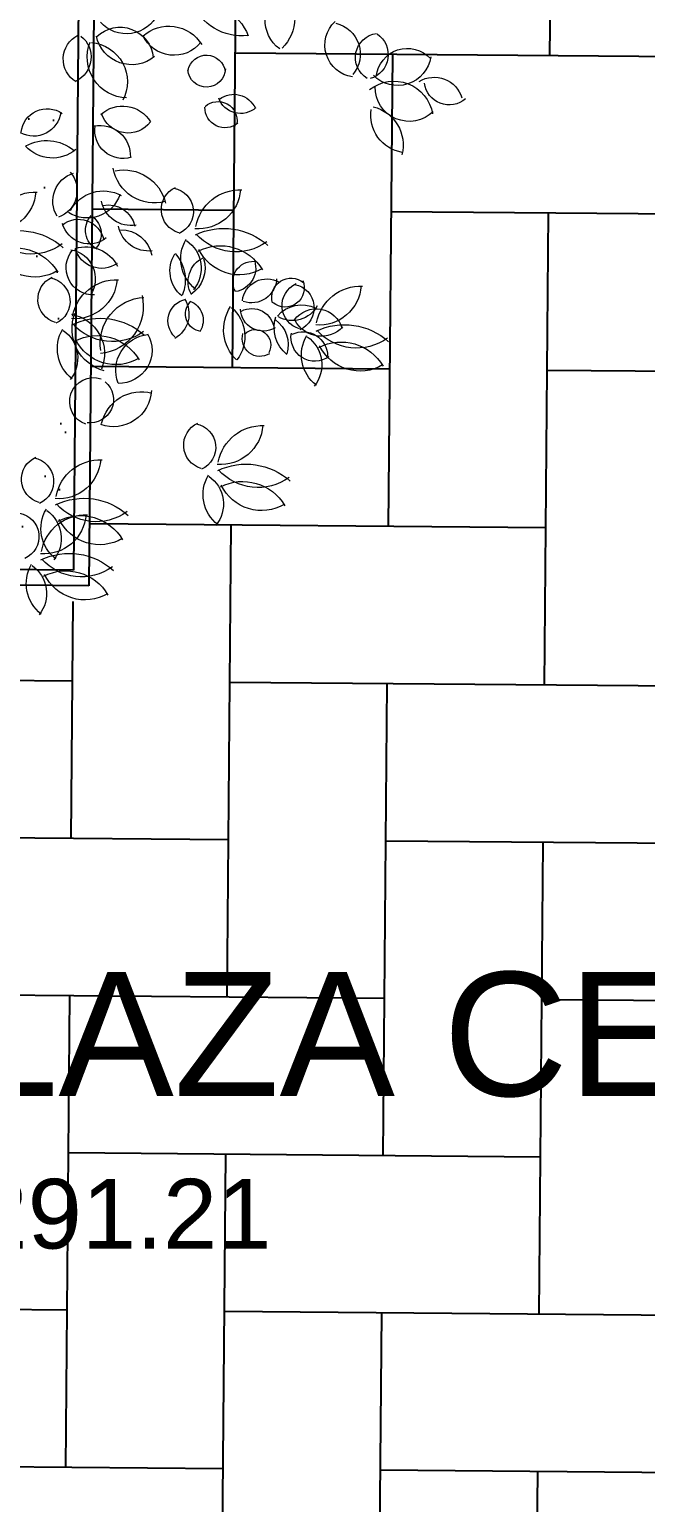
# Model space of a CAD drawing. Header units: millimetres. Extents: x 793 to 3159, y 750 to 2095.
# Drawn here: x 1292.42 to 1294.41, y 964.883 to 969.64 of the extents above; entities that cross this region are included whole.
import ezdxf

# ---------------------------------------------------------------- set-up
doc = ezdxf.new("R2010")
doc.units = ezdxf.units.MM
doc.linetypes.add('CENTER', pattern=[50.8, 31.75, -6.35, 6.35, -6.35])
doc.linetypes.add('CONTINUA', pattern=[0])
for name, color, linetype in [('A-MUEBLE', 9, 'Continuous'), ('A-PISOS', 252, 'Continuous'), ('A-TEXTO', 2, 'Continuous'), ('A-VEGETACION', 65, 'Continuous')]:
    doc.layers.add(name, color=color, linetype=linetype)
doc.layers.add('JUNTA DE CONTROL', color=7, linetype='Continuous', true_color=0xf43e0b)
doc.styles.add('kobalt', font='arial.ttf', dxfattribs={"height": 0.15})

# ---------------------------------------------------------------- blocks, each defined once
blk = doc.blocks.new('A$C15914C01')
at = {"layer": 'A-PISOS', "linetype": 'CONTINUA', "ltscale": 0.5}
h = blk.add_hatch(dxfattribs=at)
h.set_pattern_fill('AR-HBONE', color=250, scale=0.005, angle=45)
h.set_pattern_definition([(90, (-2174.8441, -711.9263), (-0.508, 0.508), [1.524, -0.508]), (180, (-2174.8441, -711.4183), (-0.508, 0.508), [1.524, -0.508])])
h.paths.add_polyline_path([(112.8168, -1.0022), (112.8168, -12.6454), (113.1938, -12.6454), (113.1938, -20.9354), (112.8168, -20.9354), (112.8168, -24.3928), (113.7088, -24.3928), (113.7088, -24.9928), (114.2088, -24.9928), (114.2088, -29.2428), (113.7088, -29.2428), (113.7088, -30.3928), (112.8168, -30.3928), (112.8203, -32.0012), (118.8203, -32.0012), (118.8168, -1.0027)])
h.paths.add_polyline_path([(116.8856, -5.1633), (116.8162, -5.2046), (116.8436, -5.2046)], flags=16)
blk = doc.blocks.new('XR-CONJUNTO$0$A$C458D45B7')
at = {"lineweight": 0, "extrusion": (-2.43104e-07, -5.45806e-06, 1)}
blk.add_lwpolyline([(0.1057, -1.746), (0.1681, -1.7494, -0.110183), (-0.0866, -0.95, -0.110183), (0.0225, -0.1181, 0.069274), (0.0548, -0.1083, -0.159056), (0.3751, -0.5382), (0.4313, -0.5098), (0.2694, -0.2414), (0.6188, -0.3643), (0.5483, -0.2962, -0.129481), (0.1024, -0.068, 0.184379), (0.1254, 0.0127), (0.8832, -0.1415), (0.8943, -0.0784), (0.1156, 0.0518, -0.487233), (0.1075, 0.0667, -0.157099), (0.4909, 0.4325), (0.4557, 0.4846), (0.2096, 0.2904), (0.2879, 0.6525), (0.2292, 0.5741, -0.1274), (0.063, 0.1098, -1.508538), (0.0487, 0.1166), (-0.0409, 1.3604), (-0.1014, 1.2588), (-0.0393, 0.4627, -0.187108), (-0.3498, 1.1361), (-0.3949, 1.1174), (-0.3356, 0.7801), (-0.586, 0.9428), (-0.6161, 0.9071, -0.222061), (-0.0345, 0.1193), (-0.0367, 0.1218), (-0.9935, 0.563), (-0.9683, 0.4373, -0.148996), (-0.7862, 0.3977), (-0.1177, 0.0214, -0.61159), (-0.1188, -0.006, -0.101655), (-1.381, -0.3864), (-1.4565, -0.4291), (-0.657, -0.3716, -0.12496), (-1.5382, -0.8654), (-1.5037, -0.924), (-0.968, -0.7054), (-1.2263, -1.1913), (-1.1801, -1.2004, -0.176723), (-0.0978, -0.0662, 0.164875), (-0.0374, -0.112, -0.122319), (-0.6656, -1.3725), (-0.6394, -1.3961), (-0.165, -0.7555, -0.101541), (-0.347, -1.7346), (-0.3067, -1.749), (-0.1198, -1.2235), (0.1057, -1.746)], format="xyb", close=True, dxfattribs=at)
at = {"lineweight": 0, "extrusion": (2.43104e-07, 5.45806e-06, -1)}
for centre, major_axis, start_param, end_param in [((1.7212, -0.4945), (0.0844, 0.0769, 0), 2.921424, 4.898357), ((1.5708, -0.4908), (0.0887, -0.0974, 0), 4.624499, 6.245935), ((1.3911, -0.6161), (0.1186, -0.1303, 0), 3.751224, 5.04893), ((1.5298, -0.374), (0.1172, -0.1286, 0), 0.608217, 1.916874), ((1.1406, -0.6349), (0.0726, -0.0797, 0), 3.097635, 5.344847), ((1.1577, -0.4355), (0.0757, -0.0832, 0), -0.410198, 1.564219), ((1.2984, -0.6458), (0.0925, 0.0842, 0), 4.69803, 6.451656), ((1.9055, -0.5708), (0.0701, -0.077, 0), 0.868385, 3.107628), ((1.8147, -0.6013), (0.0684, -0.0752, 0), 4.086493, 6.142639), ((1.0432, -0.6316), (0.0635, 0.0578, 0), 2.828355, 4.970388), ((0.9604, -0.6267), (0.0642, 0.0584, 0), 6.104573, 8.123386), ((1.1762, -0.5315), (0.0858, 0.0782, 0), 1.595626, 3.656981), ((1.3126, -0.5044), (0.0742, -0.0815, 0), -0.185563, 1.859253), ((1.9797, -0.6098), (0.0531, -0.0583, 0), 1.27183, 3.717815), ((1.9253, -0.6015), (0.0597, 0.0543, 0), 6.025032, 8.287942), ((1.166, -0.6234), (0.0885, -0.0972, 0), 0.750634, 2.670163), ((1.0384, -0.705), (0.0858, -0.0942, 0), 3.951231, 5.923783), ((1.4206, -0.6724), (0.0447, 0.0407, 0), 4.046495, 6.887858), ((2.0365, -0.5907), (0.0801, 0.073, 0), 0.865837, 3.095513), ((2.0694, -0.6791), (0.0677, -0.0743, 0), 2.389715, 4.70032), ((1.4206, -0.6545), (0.045, 0.041, 0), 0.745147, 3.783208), ((2.0285, -0.812), (0.0854, -0.0937, 0), 3.194354, 5.266214), ((2.0764, -0.7036), (0.0819, 0.0746, 0), 1.519596, 3.869397), ((2.1578, -0.7629), (0.0624, -0.0685, 0), 3.315824, 5.152296), ((2.2045, -0.6777), (0.0544, -0.0598, 0), 0.009364, 2.152356), ((1.4605, -0.8232), (0.0416, -0.0457, 0), 3.128591, 5.60002), ((1.5314, -0.724), (0.0552, 0.0503, 0), 1.558302, 3.521751), ((1.5113, -0.8135), (0.0514, -0.0565, 0), 3.212513, 5.011871), ((0.8645, -0.7958), (0.0594, -0.0652, 0), -0.726496, 1.218619), ((0.9098, -0.8788), (0.0568, -0.0624, 0), 2.393253, 4.474922), ((1.1541, -0.8854), (0.077, 0.0701, 0), 4.690567, 6.465808), ((1.1694, -0.7784), (0.0664, 0.0605, 0), 1.357884, 3.565082), ((1.4824, -0.7811), (0.0478, 0.0435, 0), 1.591957, 3.894), ((2.0741, -0.7951), (0.0813, -0.0893, 0), 0.876257, 2.452635), ((1.9318, -0.8938), (0.0862, -0.0947, 0), 4.111917, 5.679083), ((1.1537, -0.8603), (0.061, -0.0669, 0), 0.413196, 2.457667), ((1.0811, -0.944), (0.073, 0.0665, 0), 5.248983, 7.046658), ((0.9106, -1.0346), (0.0926, -0.1017, 0), 3.353254, 4.564957), ((0.926, -0.8367), (0.0863, 0.0786, 0), 1.589818, 3.127586), ((0.9205, -1.0592), (0.0664, 0.0605, 0), 6.277686, 8.249253), ((1.2581, -0.957), (0.1004, 0.0914, 0), 2.033796, 3.688076), ((1.1614, -1.1268), (0.103, 0.0938, 0), 5.235197, 6.77359), ((1.0253, -1.0902), (0.069, 0.0628, 0), 3.308647, 5.138973), ((1.3608, -1.1116), (0.0578, 0.0526, 0), 2.569534, 5.006064), ((1.3091, -1.1196), (0.0521, -0.0572, 0), 4.051015, 6.582941), ((1.4011, -1.0374), (0.0917, -0.1007, 0), -0.777492, 0.800951), ((1.5383, -1.1903), (0.0977, -0.1073, 0), 2.477681, 3.902549), ((0.7405, -1.0565), (0.0917, -0.1007, 0), -0.777492, 0.800951), ((0.8777, -1.2094), (0.0977, -0.1073, 0), 2.477681, 3.902549), ((1.0421, -1.0332), (0.0826, 0.0753, 0), 1.048711, 2.866113), ((1.0967, -1.1776), (0.0894, 0.0814, 0), 4.357835, 5.930551), ((1.1846, -1.0688), (0.0724, 0.066, 0), 2.126203, 3.662822), ((1.1126, -1.19), (0.0655, 0.0597, 0), 5.242094, 6.774017), ((1.1075, -1.1835), (0.0461, -0.0506, 0), 1.181961, 3.053836), ((1.019, -1.1975), (0.0479, -0.0526, 0), 4.531679, 6.114111), ((0.8289, -1.4008), (0.156, 0.1421, 0), 4.983233, 6.17178), ((1.0176, -1.2329), (0.0616, 0.0561, 0), 4.748267, 6.798588), ((1.0502, -1.1398), (0.0656, 0.0598, 0), 1.617108, 3.605764), ((1.242, -1.15), (0.0725, 0.066, 0), 2.164318, 3.678188), ((1.1553, -1.2826), (0.0683, -0.075, 0), 3.854023, 5.240722), ((1.4895, -1.3817), (0.156, 0.1421, 0), 4.983233, 6.17178), ((0.862, -1.093), (0.1269, 0.1155, 0), 1.666781, 3.133707), ((0.8178, -1.4026), (0.1055, -0.1158, 0), 3.38331, 4.908592), ((1.043, -1.3545), (0.0783, -0.086, 0), 3.570728, 4.946469), ((1.4712, -1.2689), (0.0909, 0.0828, 0), 2.943806, 4.400315), ((1.3047, -1.3033), (0.0813, 0.074, 0), 6.042078, 7.680112), ((1.5226, -1.0739), (0.1269, 0.1155, 0), 1.666781, 3.133707), ((1.4784, -1.3835), (0.1055, -0.1158, 0), 3.38331, 4.908592), ((0.8751, -1.194), (0.0974, -0.107, 0), 0.190237, 1.841773), ((1.0668, -1.3051), (0.0651, 0.0593, 0), 2.253087, 4.566682), ((0.9783, -1.3425), (0.0642, -0.0705, 0), 4.03691, 6.007166), ((1.0918, -1.2176), (0.0659, 0.06, 0), 1.69823, 3.571093), ((1.4183, -1.3094), (0.0769, 0.0701, 0), 2.97626, 4.426761), ((1.2348, -1.342), (0.0872, -0.0957, 0), 4.707112, 5.824159), ((1.4594, -1.343), (0.0578, -0.0634, 0), 1.791928, 3.410217), ((1.3267, -1.3023), (0.0744, 0.0678, 0), 0.401855, 1.714979), ((1.5357, -1.175), (0.0974, -0.107, 0), 0.190237, 1.841773), ((1.584, -1.3411), (0.0445, -0.0489, 0), 1.786118, 3.912369), ((1.5135, -1.2978), (0.0522, -0.0573, 0), -1.25973, 0.566902), ((1.629, -1.4107), (0.0588, 0.0536, 0), 3.97883, 5.958356), ((1.5783, -1.3283), (0.0545, -0.0598, 0), -0.813038, 1.059981), ((1.7069, -1.3894), (0.042, -0.0461, 0), 2.007707, 4.557266), ((0.9678, -1.4088), (0.0578, 0.0526, 0), 2.569534, 5.006064), ((0.9161, -1.4168), (0.0521, -0.0572, 0), 4.051015, 6.582941), ((1.0081, -1.3346), (0.0917, -0.1007, 0), -0.777492, 0.800951), ((1.1453, -1.4875), (0.0977, -0.1073, 0), 2.477681, 3.902549), ((1.6874, -1.3597), (0.0414, -0.0455, 0), -1.262708, 1.413944), ((1.7562, -1.4153), (0.0578, 0.0526, 0), 2.569534, 5.006064), ((1.7045, -1.4233), (0.0521, -0.0572, 0), 4.051015, 6.582941), ((1.7965, -1.3411), (0.0917, -0.1007, 0), -0.777492, 0.800951), ((1.9337, -1.494), (0.0977, -0.1073, 0), 2.477681, 3.902549), ((1.2417, -1.546), (0.0999, -0.1097, 0), 2.132888, 3.812413), ((1.0778, -1.4302), (0.1128, 0.1028, 0), 0.48437, 2.20123), ((1.3819, -1.4714), (0.0526, 0.0479, 0), 3.048286, 5.247826), ((1.2889, -1.4511), (0.0602, -0.0661, 0), -1.42151, 0.212376), ((1.4235, -1.448), (0.0382, -0.0419, 0), 0.840385, 3.053217), ((1.3575, -1.4699), (0.0495, 0.045, 0), 5.804263, 7.555064), ((1.6259, -1.4952), (0.0909, -0.0998, 0), 1.486848, 2.875757), ((1.436, -1.5206), (0.0916, 0.0834, 0), 6.141567, 7.656072), ((1.5821, -1.4997), (0.0485, -0.0533, 0), 3.374486, 5.350939), ((1.7437, -1.5154), (0.069, -0.0758, 0), 2.992613, 4.319172), ((1.711, -1.3735), (0.067, 0.061, 0), 1.213283, 2.813805), ((1.7903, -1.5105), (0.0635, 0.0579, 0), 4.479507, 6.747295), ((1.1414, -1.5014), (0.0944, -0.1036, 0), 0.982263, 2.662977), ((0.9783, -1.5849), (0.0873, -0.0959, 0), 4.040533, 5.825192), ((1.0965, -1.6789), (0.156, 0.1421, 0), 4.983233, 6.17178), ((1.6176, -1.4269), (0.0492, -0.054, 0), 0.172175, 2.267867), ((1.7642, -1.4868), (0.0815, 0.0742, 0), 2.96694, 4.191148), ((1.6007, -1.5446), (0.0738, 0.0672, 0), 6.048868, 7.302861), ((1.805, -1.4177), (0.0706, 0.0643, 0), 1.472484, 3.37871), ((1.8849, -1.6854), (0.156, 0.1421, 0), 4.983233, 6.17178), ((1.0782, -1.5661), (0.0909, 0.0828, 0), 2.943806, 4.400315), ((0.9117, -1.6005), (0.0813, 0.074, 0), 6.042078, 7.680112), ((1.1296, -1.3711), (0.1269, 0.1155, 0), 1.666781, 3.133707), ((1.0854, -1.6807), (0.1055, -0.1158, 0), 3.38331, 4.908592), ((1.2609, -1.6323), (0.0778, -0.0855, 0), 1.918483, 3.760095), ((1.1542, -1.5703), (0.0791, 0.072, 0), 0.195187, 2.318951), ((1.6091, -1.5243), (0.0425, 0.0387, 0), 1.734871, 4.153312), ((1.5944, -1.5453), (0.0336, -0.0369, 0), 3.099403, 5.951328), ((1.786, -1.5169), (0.057, 0.0519, 0), 1.668591, 4.040558), ((1.7493, -1.5789), (0.0585, 0.0533, 0), 4.975325, 7.002562), ((1.8666, -1.5726), (0.0909, 0.0828, 0), 2.943806, 4.400315), ((1.7001, -1.607), (0.0813, 0.074, 0), 6.042078, 7.680112), ((1.918, -1.3776), (0.1269, 0.1155, 0), 1.666781, 3.133707), ((1.8738, -1.6872), (0.1055, -0.1158, 0), 3.38331, 4.908592), ((1.1427, -1.4721), (0.0974, -0.107, 0), 0.190237, 1.841773), ((1.9311, -1.4787), (0.0974, -0.107, 0), 0.190237, 1.841773), ((1.0756, -1.7372), (0.0522, -0.0573, 0), 1.05275, 4.182005), ((1.0644, -1.7315), (0.0505, -0.0554, 0), 4.555762, 7.142185), ((1.1392, -1.6948), (0.0905, 0.0824, 0), 0.769881, 2.634816), ((1.2321, -1.8351), (0.0893, -0.098, 0), 2.51634, 4.119105), ((1.4467, -1.8713), (0.0578, 0.0526, 0), 2.569534, 5.006064), ((1.395, -1.8793), (0.0521, -0.0572, 0), 4.051015, 6.582941), ((1.487, -1.7971), (0.0917, -0.1007, 0), -0.777492, 0.800951), ((1.6242, -1.95), (0.0977, -0.1073, 0), 2.477681, 3.902549), ((0.9254, -1.9911), (0.0578, 0.0526, 0), 2.569534, 5.006064), ((0.8737, -1.9991), (0.0521, -0.0572, 0), 4.051015, 6.582941), ((0.9657, -1.9169), (0.0917, -0.1007, 0), -0.777492, 0.800951), ((1.1029, -2.0698), (0.0977, -0.1073, 0), 2.477681, 3.902549), ((1.5754, -2.1414), (0.156, 0.1421, 0), 4.983233, 6.17178), ((1.6084, -1.8336), (0.1269, 0.1155, 0), 1.666781, 3.133707), ((1.5571, -2.0286), (0.0909, 0.0828, 0), 2.943806, 4.400315), ((1.3906, -2.063), (0.0813, 0.074, 0), 6.042078, 7.680112), ((1.5643, -2.1432), (0.1055, -0.1158, 0), 3.38331, 4.908592), ((1.0541, -2.2612), (0.156, 0.1421, 0), 4.983233, 6.17178), ((1.6216, -1.9347), (0.0974, -0.107, 0), 0.190237, 1.841773), ((1.0358, -2.1484), (0.0909, 0.0828, 0), 2.943806, 4.400315), ((0.8693, -2.1828), (0.0813, 0.074, 0), 6.042078, 7.680112), ((1.0872, -1.9534), (0.1269, 0.1155, 0), 1.666781, 3.133707), ((1.043, -2.263), (0.1055, -0.1158, 0), 3.38331, 4.908592), ((0.8295, -2.178), (0.0521, -0.0572, 0), 4.051015, 6.582941), ((0.9215, -2.0958), (0.0917, -0.1007, 0), -0.777492, 0.800951), ((1.0587, -2.2486), (0.0977, -0.1073, 0), 2.477681, 3.902549), ((1.1003, -2.0545), (0.0974, -0.107, 0), 0.190237, 1.841773), ((1.0099, -2.44), (0.156, 0.1421, 0), 4.983233, 6.17178), ((0.9916, -2.3272), (0.0909, 0.0828, 0), 2.943806, 4.400315), ((0.8251, -2.3616), (0.0813, 0.074, 0), 6.042078, 7.680112), ((1.0429, -2.1322), (0.1269, 0.1155, 0), 1.666781, 3.133707), ((0.9988, -2.4419), (0.1055, -0.1158, 0), 3.38331, 4.908592), ((1.0561, -2.2333), (0.0974, -0.107, 0), 0.190237, 1.841773)]:
    blk.add_ellipse(centre, major_axis=major_axis, ratio=1, start_param=start_param, end_param=end_param, dxfattribs=at)

msp = doc.modelspace()

# ---------------------------------------------------------------- hatches: boundary and pattern name
at = {"layer": 'A-VEGETACION', "linetype": 'CONTINUA'}
h = msp.add_hatch(dxfattribs=at)
h.set_pattern_fill('AR-SAND', color=256, scale=0.01, angle=-0.5016)
h.set_pattern_definition([(36.998395, (-1001.3876, 296.90983), (-0.01171511, 0.48953456), [0, -0.38608, 0, -0.4318, 0, -0.41275]), (6.998395, (-1001.3876, 296.90983), (0.45578153, 0.71286226), [0, -0.20828, 0, -0.34798, 0, -0.13335]), (326.998395, (-1001.7, 296.91257), (0.79097464, -0.00548765), [0, -0.127, 0, -0.4572, 0, -0.5969]), (316.998395, (-1001.7, 296.9126), (0.76547884, 0.2162362), [0, -0.0635, 0, -0.29972, 0, -0.3429])])
h.paths.add_polyline_path([(1292.56237, 967.89394), (1291.26242, 967.90532), (1291.33412, 976.09501), (1292.63407, 976.08363)])

# ---------------------------------------------------------------- linework, layer by layer
at = {"layer": 'A-MUEBLE', "linetype": 'CONTINUA', "ltscale": 0.5, "elevation": -147.21227}
for points in [[(1292.61193, 967.84351), (1291.21198, 967.85576), (1291.28456, 976.14544), (1292.6845, 976.13319)], [(1292.56237, 967.89394), (1291.26242, 967.90532), (1291.33412, 976.09501), (1292.63407, 976.08363)]]:
    msp.add_lwpolyline(points, close=True, dxfattribs=at)

# ---------------------------------------------------------------- block references
at = {"layer": 'A-VEGETACION', "linetype": 'CONTINUA', "ltscale": 0.5, "rotation": 358.9643485439412}
msp.add_blockref('XR-CONJUNTO$0$A$C458D45B7', (1291.58347, 970.19482, 293.72089), dxfattribs=at)
at = {"layer": 'JUNTA DE CONTROL', "linetype": 'CENTER', "ltscale": 0.05, "rotation": 359.5035917933524}
msp.add_blockref('A$C15914C01', (1179.60612, 989.70753, 293.72089), dxfattribs=at)

# ---------------------------------------------------------------- texts
at = {"layer": 'A-TEXTO', "insert": (1291.83036, 966.59607, 293.72089), "char_height": 0.4, "attachment_point": 1, "style": 'kobalt'}
msp.add_mtext('\\pxqc;PLAZA CENTRAL', dxfattribs=at)
at = {"layer": 'A-TEXTO', "insert": (1291.25302, 965.92836, 293.72089), "char_height": 0.225, "attachment_point": 1, "style": 'kobalt'}
msp.add_mtext_dynamic_manual_height_columns('NPT + 291.21', width=62.3352715, gutter_width=1.5, heights=[0], dxfattribs=at)

doc.saveas('drawing.dxf')
